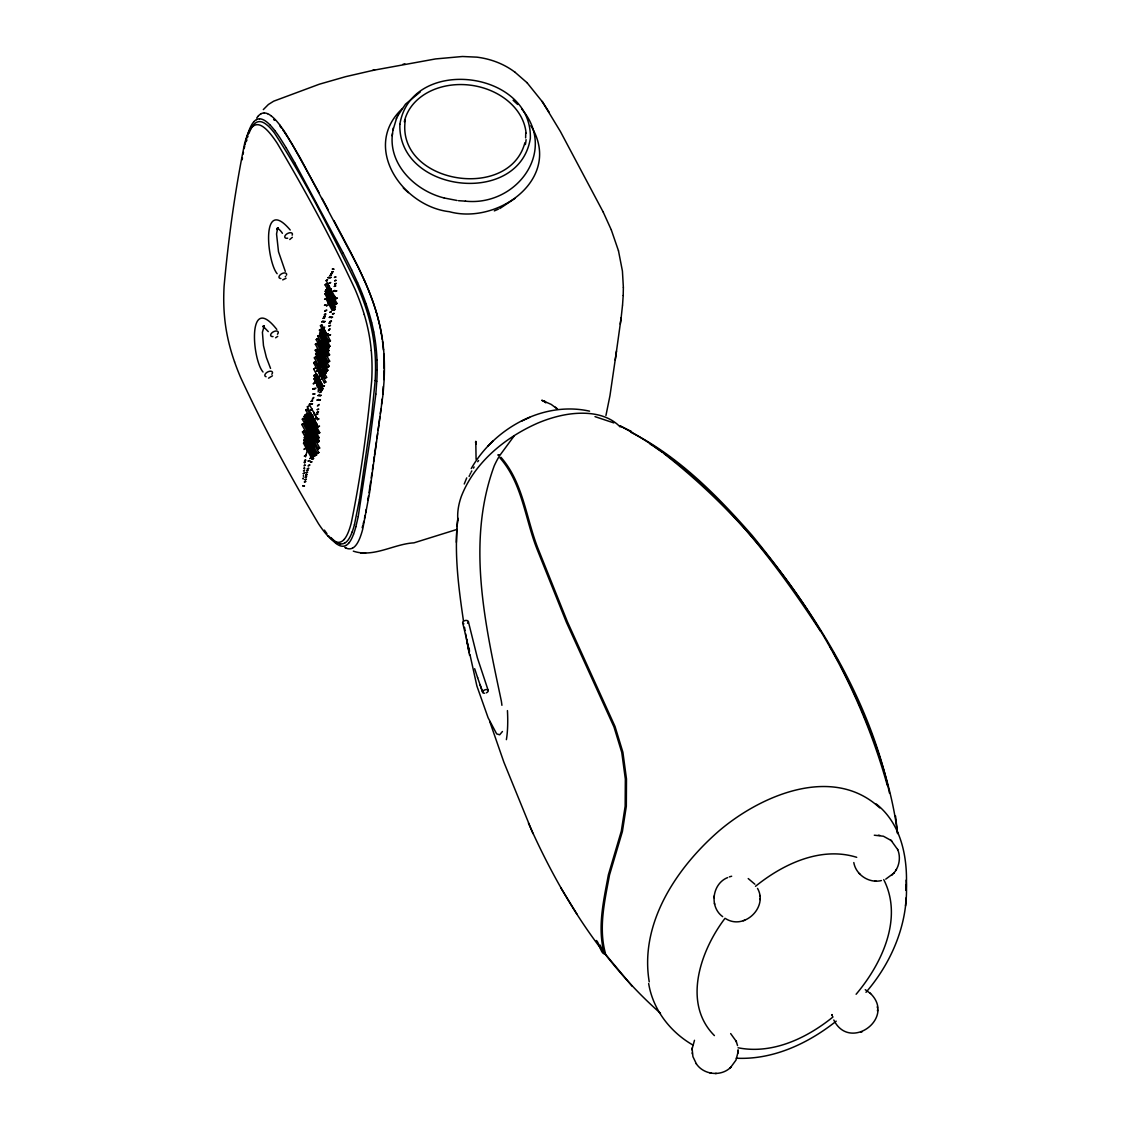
<?xml version="1.0" encoding="UTF-8"?>
<svg xmlns="http://www.w3.org/2000/svg" width="1130" height="1130" viewBox="0 0 1130 1130"><rect width="100%" height="100%" fill="white"/><g stroke="black" fill="none" stroke-linecap="round" stroke-linejoin="round"><path stroke-width="1.5" d="M384.115 368.521L384.045 360.837M692.167 1049.007L692.916 1056.621L696.419 1063.923M738.017 1051.988L738.074 1049.699M392.477 133.608C388.325 164.924 415.812 191.083 444.387 198.032M525.634 137.917L525.733 133.029M906.246 884.564L906.119 890.398C908.223 859.379 901.966 824.222 876.188 803.924M384.073 370.739L383.762 379.553M725.884 918.775C744.303 930.273 768.273 907.277 757.538 888.392M833.799 1019.995C849.689 1052.256 896.401 1017.961 870.142 993.157M865.99 992.324C892.516 961.559 909.212 921.176 906.147 880.143M759.911 899.565L759.939 898.562M877.487 1010.983L877.516 1009.966M457.029 526.594L457.876 518.232C453.978 552.485 458.498 587.021 463.47 620.921M456.379 542.315L456.774 530.323M727.607 877.6C712.211 883.674 709.103 906.91 722.677 916.642M623.195 295.453L623.365 287.387M623.195 295.537L622.545 305.029M317.092 386.912L317.587 377.547M324.621 331.683L323.237 344.678L318.067 368.154M375.174 380.598L371.643 415.501L359.453 499.587M376.784 381.347L375.838 394.073M692.182 1048.697L694.484 1040.306M730.587 1067.483L735.969 1060.138L737.989 1052.298M311.414 438.553L312.897 414.724M692.097 1049.925L692.252 1047.821M714.089 896.076L713.962 897.714M737.932 1053.188L738.074 1051.07M905.526 905.907L906.133 897.87M383.31 386.446L382.802 392.449M383.084 393.904L384.059 380.923A202.298 62.814 73.8 0 0 384.412 369.581M622.517 305.213L621.189 317.389M302.487 431.943L303.942 431.109L302.473 431.914L315.199 455.644L316.683 454.882L315.199 455.658M318.745 452.523L303.278 423.665L301.809 424.47L317.29 453.342L318.773 452.579L317.29 453.342M305.623 415.642L304.111 416.363L305.594 415.586L319.267 441.081L318.731 441.872L317.841 441.929L304.154 416.419M312.558 456.93L303.688 440.389L304.238 439.598L305.156 439.598L314.055 456.181L312.586 456.986L314.041 456.153M305.397 421.815L306.908 421.137L305.411 421.871L315.793 441.223L317.262 440.432L315.779 441.194M310.369 446.195L314.437 453.794L313.716 454.627L304.38 437.268L305.51 437.126L308.744 443.172M311.202 422.931L306.484 414.145L305.029 414.964L317.601 438.412L318.476 438.426L319.07 437.607L312.77 425.855M307.332 406.828L308.843 406.108L307.36 406.885L318.081 426.886L319.55 426.095L318.067 426.858M306.611 430.29L308.095 429.555L314.649 441.759L313.999 442.607L306.626 430.346L308.137 429.64M324.381 382.773L325.864 382.011L324.395 382.802L313.702 362.885L314.253 362.109L315.185 362.094L325.85 381.982M305.397 455.673C308.758 453.596 301.823 457.594 305.227 455.602M316.739 349.495L315.228 350.215L316.697 349.41L327.855 370.23L326.344 372.053L325.299 372.095L315.609 354.015L317.106 353.323L326.782 371.304M305.495 465.052L304.097 465.871L304.535 464.967M313.999 378.875L315.496 378.197L313.999 378.945L320.567 391.192L322.05 390.415L320.553 391.164M320.539 334.847L319.041 335.596L320.524 334.819L328.985 350.597L327.516 351.402L328.971 350.568M317.163 356.487L315.807 357.348L317.12 356.402L326.019 372.999M319.169 342.023L320.666 341.288L327.418 353.888L326.824 354.707L325.991 354.735L319.197 342.079L320.694 341.373M315.722 381.742L314.239 382.491L315.694 381.658L321.146 391.827L319.649 392.576L321.118 391.771M335.497 304.224L336.98 303.447L335.511 304.253L325.115 284.873L325.666 284.096L326.584 284.082L336.966 303.433M308.984 465.461C312.572 463.441 305.623 467.651 308.886 465.221M325.906 298.631L331.881 309.903L332.912 309.832L327.403 298.009L326.076 298.659M313.165 442.536L314.634 441.731M312.869 448.186L314.352 447.409L312.869 448.186L305.51 434.485L306.061 433.694L306.993 433.694L314.338 447.395M325.595 310.552C329.833 308.787 321.669 312.911 325.807 310.538M327.559 289.026L326.104 289.788L333.859 304.281L334.734 304.295L335.356 303.546L327.531 288.941L326.076 289.76M324.988 321.541L323.463 322.121L324.917 321.315M312.939 454.528L314.437 453.794M316.527 433.214L318.038 432.564L316.57 433.369L306.753 415.077L308.222 414.286L306.738 415.021M321.372 389.582L322.855 388.805L321.372 389.582L313.9 375.654L314.451 374.877L315.397 374.92L322.841 388.791M326.754 334.48L328.237 333.703L326.754 334.48L323.279 327.954L324.748 327.192L323.321 328.053M327.036 341.189L328.519 340.427L327.036 341.189L321.598 331.062L323.081 330.285L321.655 331.147M325.299 372.095L326.598 371.177M326.443 371.078L327.841 370.202M328.491 346.995L329.974 346.246L328.491 347.023L319.437 330.144L320.934 329.381L319.423 330.087M328.124 355.639L329.607 354.877L328.138 355.668L317.7 336.175L319.211 335.497L329.607 354.848M326.669 377.406L325.186 378.07L326.641 377.265L315.821 357.066M327.644 367.151L329.127 366.374L327.644 367.151L315.369 344.269L316.852 343.506L315.355 344.212M328.18 361.868L329.692 361.219L328.223 362.024L316.216 339.636L316.81 338.831L317.685 338.845L329.678 361.19M333.844 304.253L335.342 303.518M335.483 306.936L333.986 307.614L325.228 291.286L325.836 290.481L326.697 290.495L335.455 306.809L333.957 307.558M311.244 414.682L309.097 443.356L305.552 456.873M383.07 394.017L369.665 492.044L362.73 529.123A202.298 62.814 73.8 0 1 360.371 536.708A140.332 43.562 73.8 0 1 357.913 542.188A103.96 32.276 73.8 0 1 355.314 545.931A81.812 25.397 73.8 0 1 352.518 548.121M375.824 394.172L370.047 439.386L358.238 516.466M318.194 391.926L320.313 363.196L325.595 340.398M381.545 404.173L382.11 399.13M380.796 410.176L380.923 409.201M379.002 423.637L379.892 416.942M380.344 413.594L380.796 410.247M605.948 415.459L609.96 395.67L616.5 351.035M615.229 360.089L621.147 317.77L620.257 324.126M331.316 288.828L328.067 303.363M372.392 469.812L373.098 464.868M373.578 461.563L374.284 456.619M376.897 438.511L377.604 433.567M378.07 430.262L378.776 425.304M370.725 481.338L369.002 492.722M371.205 478.047L371.911 473.103M374.51 454.966L376.417 441.802M392.986 130.162L396.658 117.986M392.152 135.826L393.325 127.958M405.303 120.006C395.74 183.187 509.037 202.355 524.899 142.733M367.999 499.22L368.493 495.971M367.985 499.291L367.829 500.209M359.453 499.587L354.453 524.617M242.131 159.796L242.456 157.903M243.12 154.16L243.459 152.296M365.668 512.526L366.233 509.531M313.787 393.918C309.451 394.229 318.222 393.734 313.971 393.96M244.193 148.553L244.73 145.94M358.224 516.551L355.879 526.693M364.482 518.388L365.117 515.379M310.764 443.412L308.773 451.718M245.012 144.64L246.524 138.411M363.125 524.193L363.818 521.326M362.165 527.738L362.744 525.662M329.593 304.027L331.274 298.207M464.246 483.993L466.718 477.891M469.091 476.408L469.586 475.32M397.548 116.122L405.5 104.158L420.374 91.812M396.291 118.791L397.915 115.317M470.094 474.233L470.645 473.145M502.44 731.491L499.686 734.783L496.663 733.893L488.118 717.79L476.874 685.952L469.939 654.496M292.359 237.286L289.76 239.518M272.443 375.782L268.559 378.169M471.21 472.043L471.817 470.928M893.717 873.208C899.395 866.837 900.963 857.204 897.63 849.365M471.252 468.555C494.036 428.454 543.262 400.811 589.563 411.165M895.695 870.594L896.429 869.38M473.442 468.117L474.134 466.987M596.428 940.499C599.394 942.858 601.118 955.853 605.511 953.649C598.279 927.659 604.79 900.822 609.508 875.001L622.404 831.496L626.317 806.297L626.486 778.994L622.898 752.241L615.031 726.491L567.401 621.726L538.544 549.858C526.086 519.094 523.628 483.103 500.915 457.255M514.108 435.968L499.615 455.687A111.531 98.748 34.8 0 0 494.206 465.913C466.125 542.428 485.236 624.382 501.367 701.193A40.835 10.424 82.7 0 1 501.918 705.304M477.708 461.718L478.597 460.517M725.065 918.252C700.826 949.991 681.856 1002.988 714.414 1035.603M286.074 278.263L282.698 279.887M277.726 336.345L275.621 337.799M856.116 994.259C881.753 963.918 903.435 918.309 883.745 879.606M885.751 879.126L893.632 873.306M893.293 873.702L894.098 872.784M263.318 109.596L268.403 104.483L273.672 101.192L319.324 84.213L345.681 76.656L374.567 70.004M402.45 108.508C361.204 146.745 402.167 206.281 449.345 211.691C498.161 225.153 563.446 178.102 530.846 125.698M490.943 443.017L492.694 441.223L487.849 446.152M891.542 875.411L892.333 874.677M696.235 1063.669C703.538 1074.842 720.799 1076.805 730.432 1067.61M730.164 1067.864L730.898 1067.2M305.764 460.503L304.549 460.56L305.651 459.698M514.87 198.47L499.827 208.541M755.504 886.301C783.09 863.998 820.874 846.116 856.71 857.317M833.05 1016.915C806.891 1038.131 772.468 1054.601 738.074 1047.778M836.214 1021.153C808.105 1043.541 772.892 1060.025 736.266 1058.217M304.507 470.956L303.447 470.942L304.549 470.052M304.747 468.427L303.758 468.442L304.521 467.552M303.447 475.363L303.419 476.323M529.617 417.38L521.41 421.179M304.803 462.707C306.979 461.167 302.558 462 304.535 462.791M494.304 210.9L498.443 209.121M303.433 477.934L302.656 478.611L303.391 478.922M457.226 529.349L413.933 542.852C394.073 543.883 373.409 557.98 353.309 551.143M729.344 876.894L731.661 876.23M743.229 920.724L744.698 920.258M860.806 1032.142L862.289 1031.662M881.386 880.567C869.253 883.618 855.904 874.888 853.8 862.557M372.618 70.413L435.559 58.93L462.467 56.5L476.888 57.15C490.688 58.873 504.093 63.873 515.167 72.362M402.972 64.283L404.907 63.916M874.309 835.211L883.406 836.228L891.019 840.409M329.07 329.621C326.542 332.799 332.644 326.584 329.127 329.494M305.156 448.751C307.798 446.152 301.625 451.435 304.874 448.638M715.219 1073.5L716.477 1073.458M465.419 201.154C516.255 206.578 557.853 151.42 521.622 108.876M313.942 375.725L316.555 373.988L317.996 376.643M312.812 398.495C310.383 401.856 316.118 394.949 312.911 398.311M318.152 405.204C315.341 408.311 321.4 402.054 318.392 405.373M365.626 553.022L360.583 552.994M458.469 200.688L465.56 201.154M876.047 881.117L874.634 881.061M878.434 835.225L879.86 835.395M444.245 198.004L457.029 200.476M709.979 1072.921L711.349 1073.189M326.344 292.953L324.903 293.786L333.618 310.03L334.593 309.987L335.087 309.224L326.372 292.981L324.917 293.814M315.369 374.863L321.655 385.768L322.431 384.949L319.465 379.383M595.002 416.631L613.816 422.902M321.019 348.181L319.578 349.015L324.155 357.546L325.186 357.476L321.047 348.21L319.621 349.057M327.403 353.86L325.977 354.721M326.358 364.326L324.875 365.103L326.372 364.354L318.9 350.413L317.431 351.218L324.875 365.089M304.959 442.324L303.504 443.158L312.078 459.119L313.095 459.048L313.561 458.385L304.987 442.367L303.546 443.214M319.663 448.031L318.18 448.794L319.663 448.031L303.772 418.397L302.798 418.439L302.317 419.202L318.194 448.822M631.091 432.38C678.777 456.534 717.225 495.675 752.128 535.408L752.213 535.521C813.727 610.737 868.97 696.857 889.465 793.076M328.943 341.641L320.397 325.708L321.866 324.917L330.44 340.893L328.971 341.698L330.412 340.865M325.61 356.727L324.141 357.518M319.352 366.77L317.784 363.874L316.541 364.213L323.152 376.163L323.915 375.273L320.863 369.595M316.414 364.806L317.841 363.959M631.515 431.505L619.989 425.855C706.307 471.026 768.273 551.44 820.606 631.416M865.255 989.682L870.594 993.567M748.215 878.561L754.868 884.211M650.131 444.076L652.914 445.813M333.406 297.176L334.805 296.3L333.336 297.105L327.983 287.105L329.409 286.271L327.968 287.062M321.852 324.889L320.454 325.793M316.259 339.692L317.714 338.901M329.098 347.715L327.658 348.548L329.098 347.715L321.075 332.757L320.143 332.757L319.606 333.548L327.629 348.506M323.124 386.587L324.494 385.683L323.053 386.517L313.646 368.973L315.129 368.211L313.646 368.973M307.233 409.328L305.736 410.077L307.219 409.3L319.762 432.691L318.307 433.51L319.748 432.663M319.07 437.607L317.587 438.384M319.253 441.053L317.827 441.901M692.718 1044.925C670.132 1031.944 652.9 1009.486 648.662 983.524M557.655 409.215L551.2 404.399L541.75 400.232L545.592 402.407L544.335 400.981L545.861 402.789L545.14 401.602M654.228 446.717L662.053 452.141M663.437 453.186C770.081 536.284 851.144 654.92 887.304 785.421M325.256 291.328L326.725 290.523M515.012 72.221L527.103 82.773M891.217 840.579L897.757 849.675M890.511 839.986L891.74 841.017M660.485 1013.271C602.078 961.842 559.731 893.844 528.445 823.106M273.672 119.554L274.534 120.303M620.172 426.942C606.994 413.255 586.258 411.645 568.447 414.244A81.148 43.604 -28.2 0 0 537.4 423.256C504.842 437.691 474.628 462.41 461.379 496.268A124.498 66.896 -28.2 0 0 457.904 520.422M879.747 807.894C832.923 764.29 760.773 795.238 718.963 830.96C676.616 867.727 639.354 923.337 649.227 981.857M403.311 188.018L408.34 192.651M555.452 407.181L557.203 408.792M513.091 100.259L517.653 104.468M730.658 1033.583L736.082 1041.126M326.175 280.636L327.615 279.774L326.146 280.579L335.893 298.758L337.347 297.939L335.878 298.73M327.375 297.967L324.578 299.365L326.033 298.574M335.087 309.224L333.604 310.001M319.635 333.604L321.075 332.743M318.886 350.399L317.459 351.246M314.366 357.899L315.666 356.925L314.338 357.843L325.158 378.013M322.417 384.906L320.934 385.655M321.979 390.316L316.301 379.708M309.352 404.399L310.764 403.523L309.323 404.342L317.53 419.64L318.985 418.834L317.502 419.611M316.866 417.987L315.397 418.792L316.909 418.114L313.759 412.182M316.725 423.934L315.228 424.682L316.739 423.962L312.6 416.236M859.196 873.419L860.071 874.352M526.933 82.575L542.485 101.926M605.779 954.652L632.249 986.306M280 126.193L281.314 127.874M499.94 457.89C522.583 483.584 524.998 519.447 537.414 550.084L566.384 622.277L613.986 726.971L621.768 752.439L625.342 779.05L625.158 806.241L621.316 831.129L608.364 874.888C603.632 900.751 597.106 927.645 604.338 953.678C605.355 953.692 601.428 948.522 600.087 945.076M333.378 309.168L331.867 309.874M319.07 335.638L317.685 336.147M313.73 362.928L315.214 362.151M322.347 378.564L320.863 379.341L322.375 378.621L319.437 373.14M316.541 373.959L315.072 374.722M308.207 414.258L318.024 432.55M306.527 414.23L305.058 414.993M302.332 419.23L303.801 418.453M303.306 423.75L301.823 424.499M305.538 434.513L307.007 433.722M304.055 437.96L305.538 437.211M303.716 440.418L305.171 439.627M313.547 458.356L312.064 459.091M282.67 129.682L285.396 133.552M282.415 233.317L281.554 232.074C280.198 230.167 276.68 227.187 277.514 228.359L278.206 228.557C277.796 226.706 277.514 228.952 276.553 233.995L278.503 251.722L285.283 271.37M268.276 331.613L263.361 326.499L264.166 326.231L262.88 326.485L264.222 325.963L262.414 332.277L263.474 345.653L266.355 357.377L270.55 368.408M285.424 133.594L286.229 134.795M286.243 134.809L292.289 144.428M285.226 132.69L300.354 158.228M290.226 230.012C260.564 194.854 266.821 261.595 277.147 273.714M542.485 101.94L560.438 131.574L603.109 211.875M542.16 101.418L549.335 112.576M276.779 329.409C247.23 291.78 251.919 359.043 263.007 371.996M560.833 887.827L576.95 914.128M829.971 646.812L831.68 649.623M292.317 144.456L318.943 192.524M286.3 148.002L280.028 137.973A115.472 35.849 73.8 0 0 274.802 130.586M286.37 148.129L294.859 162.988M325.129 284.887L326.627 284.167M320.92 329.353L329.974 346.232M316.838 343.478L329.113 366.346M317.106 353.295L315.581 353.944M323.915 375.273L322.431 376.05M318.279 433.454L305.736 410.063M833.361 652.617L838.389 661.643M300.411 158.313L358.21 267.118M294.916 163.073L343.28 253.275M328.18 209.785L322.022 198.287M315.228 350.201L326.372 370.993M303.942 431.109L316.668 454.853M333.943 220.618L350.526 251.948M350.696 252.258L358.704 268.206M343.336 253.374L351.599 269.788M840.904 666.149C867.487 718.553 889.917 774.46 897.531 833.008M603.208 212.059L611.231 229.743M358.281 267.259L364.284 280.155M359.058 268.94L364.707 281.13M351.67 269.929L357.56 282.585M364.736 281.201L365.103 282.048M365.131 282.105L369.383 292.26M736.336 1041.733L737.551 1045.589M532.979 833.573L503.881 762.199L489.643 721.223M735.969 1040.857L736.463 1042.001M862.727 712.691L869.38 728.681M611.344 230.026L618.477 250.789M369.397 292.317L372.985 301.922M488.188 690.43L477.397 657.872L468.399 621.754M480.066 684.865L482.764 692.506L477.552 677.506M372.999 301.978L372.999 301.978A71.176 22.092 73.8 0 1 376.149 311.541L376.318 312.29M373.267 302.755L373.507 303.462M373.635 303.801L376.092 311.485M474.671 668.706L477.651 677.816M475.49 442.084L476.069 444.048L475.786 441.293L476.083 459.303M376.375 312.459L376.629 313.349M376.7 313.589L377.109 315.044A62.051 19.267 73.8 0 1 378.635 320.807M618.477 250.804L622.418 271.016L623.365 287.345M469.19 650.23L462.679 622.814M714.414 903.209L714.654 904.325M378.818 321.556L378.691 321.033A63.859 19.831 73.8 0 0 376.219 311.795M378.875 321.81L379.073 322.601M379.129 322.869L379.496 324.465A62.941 19.535 73.8 0 1 380.669 329.988L380.683 330.059M466.408 638.507L469.091 652.688M466.676 639.82L469.614 655.386M380.852 330.977L381.05 332.022M381.064 332.121L381.304 333.421M381.318 333.505L382.223 339.24M464.529 627.32L465.052 630.526M465.588 633.718L466.111 636.925M382.519 341.331L382.66 342.418M382.66 342.489L383.31 348.563M692.21 1052.835L692.337 1053.895M469.134 648.323L469.501 651.403M877.276 1006.717L877.417 1007.833M759.699 895.299L759.826 896.415M897.559 833.587L895.525 815.945M383.367 349.198L383.437 350.018M383.72 353.817L383.946 358.154M383.988 359.298L384.031 360.781M484.615 693.255A2.91 1.667 -19.9 0 1 483.174 690.939A2.91 1.667 -19.9 0 1 487.68 689.837A2.91 1.667 -19.9 0 1 486.366 692.831M463.922 623.887A2.91 1.737 -11.4 0 1 463.258 621.429A2.91 1.737 -11.4 0 1 467.439 620.667A2.91 1.737 -11.4 0 1 467.523 623.237M507.441 710.601A57.489 13.941 82.8 0 1 506.381 739.656M287.67 238.204A4.181 2.246 -28.2 0 1 284.901 236.099A4.181 2.246 -28.2 0 1 289.845 232.738A4.181 2.246 -28.2 0 1 292.147 235.167M280.876 278.503A4.181 2.246 -28.2 0 1 279.35 275.847A4.181 2.246 -28.2 0 1 284.237 272.937A4.181 2.246 -28.2 0 1 286.455 275.169M285.636 276.356A4.181 2.246 -28.2 0 1 285.24 276.737M273.022 336.571A4.181 2.246 -28.2 0 1 271.045 333.859A4.181 2.246 -28.2 0 1 276.525 330.991A4.181 2.246 -28.2 0 1 277.457 334.24M266.073 376.714A4.181 2.246 -28.2 0 1 265.705 373.465A4.181 2.246 -28.2 0 1 270.96 371.219A4.181 2.246 -28.2 0 1 271.836 374.256M404.328 121.772A61.613 48.308 8.2 0 1 467.905 84.891A61.613 48.308 8.2 0 1 526.072 133.241M526.072 139.682A61.613 48.308 8.2 0 1 525.351 144.555M234.56 361.854A67.701 21.018 73.8 0 1 231.509 352.489A60.978 18.928 73.8 0 1 229.037 343.421A60.723 18.857 73.8 0 1 227.073 334.494A66.486 20.637 73.8 0 1 225.562 325.553A79.058 24.549 73.8 0 1 224.517 316.471A100.669 31.259 73.8 0 1 223.895 307.063A136.038 42.234 73.8 0 1 223.74 297.105A196.225 60.921 73.8 0 1 224.093 286.215C228.444 238.472 234.984 190.73 244.574 143.75A196.21 60.921 73.8 0 1 246.834 136.447A136.038 42.234 73.8 0 1 249.193 131.165A100.669 31.259 73.8 0 1 251.679 127.535A79.058 24.549 73.8 0 1 254.349 125.416A66.486 20.637 73.8 0 1 257.245 124.681A60.723 18.857 73.8 0 1 260.409 125.331A60.978 18.928 73.8 0 1 263.897 127.379A67.701 21.018 73.8 0 1 267.782 130.911A83.027 25.778 73.8 0 1 272.161 136.109A112.802 35.016 73.8 0 1 277.26 143.312C305.425 190.871 331.98 239.617 355.258 289.774A102.661 31.88 73.8 0 1 357.504 295.255A83.027 25.778 73.8 0 1 361.219 305.171A67.701 21.018 73.8 0 1 364.256 314.536M234.56 361.868A83.027 25.778 73.8 0 0 238.261 371.756A102.661 31.88 73.8 0 0 240.521 377.25C263.742 427.437 290.24 476.224 318.505 523.727A112.802 35.016 73.8 0 0 323.604 530.945A83.027 25.778 73.8 0 0 327.997 536.129M327.997 536.114A67.701 21.018 73.8 0 0 331.867 539.66A60.978 18.928 73.8 0 0 335.356 541.694A60.723 18.857 73.8 0 0 338.52 542.343A66.486 20.637 73.8 0 0 341.415 541.609A79.058 24.549 73.8 0 0 344.085 539.476M344.099 539.49A100.669 31.259 73.8 0 0 346.571 535.86A136.038 42.234 73.8 0 0 348.916 530.563A196.21 60.921 73.8 0 0 351.19 523.275C360.865 476.323 367.292 428.567 371.685 380.824A196.225 60.921 73.8 0 0 372.038 369.948A136.038 42.234 73.8 0 0 371.883 359.99A100.669 31.259 73.8 0 0 371.276 350.582M371.262 350.568A79.058 24.549 73.8 0 0 370.216 341.5A66.486 20.637 73.8 0 0 368.705 332.559A60.723 18.857 73.8 0 0 366.727 323.618A60.978 18.928 73.8 0 0 364.256 314.55M375.16 380.57A198.287 61.557 73.8 0 0 375.527 369.595A137.464 42.686 73.8 0 0 375.372 359.524A101.728 31.584 73.8 0 0 374.736 350.018A79.891 24.803 73.8 0 0 373.677 340.822A67.207 20.863 73.8 0 0 372.151 331.782A61.387 19.055 73.8 0 0 370.146 322.742A61.656 19.139 73.8 0 0 367.645 313.575A68.478 21.258 73.8 0 0 364.566 304.097A83.987 26.075 73.8 0 0 360.823 294.082A114.116 35.425 73.8 0 0 356.204 283.15C330.906 232.229 305.721 180.758 274.534 133.156A83.987 26.075 73.8 0 0 270.098 127.888A68.478 21.258 73.8 0 0 266.172 124.328A61.656 19.139 73.8 0 0 262.654 122.252A61.387 19.055 73.8 0 0 259.448 121.602A67.207 20.863 73.8 0 0 256.524 122.351A79.891 24.803 73.8 0 0 253.826 124.498A101.728 31.584 73.8 0 0 251.312 128.156A137.464 42.686 73.8 0 0 248.939 133.495M354.439 524.617A198.287 61.557 73.8 0 1 352.165 532.004M352.15 531.99A137.464 42.686 73.8 0 1 349.777 537.357A101.728 31.584 73.8 0 1 347.263 541.016A79.891 24.803 73.8 0 1 344.565 543.163M344.551 543.149A67.207 20.863 73.8 0 1 341.627 543.897A61.387 19.055 73.8 0 1 338.435 543.233A61.656 19.139 73.8 0 1 334.904 541.157A68.478 21.258 73.8 0 1 330.991 537.583M246.637 140.883A198.287 61.557 73.8 0 1 246.905 139.894M247.724 137.055A198.287 61.557 73.8 0 1 248.021 136.137M270.31 125.261A84.976 26.386 73.8 0 1 274.717 130.487M270.211 125.162A69.283 21.512 73.8 0 0 266.341 121.63A62.418 19.38 73.8 0 0 262.767 119.54A62.164 19.295 73.8 0 0 259.533 118.862M256.567 119.611A68.068 21.131 73.8 0 1 259.448 118.862M253.826 121.772A80.908 25.114 73.8 0 1 256.482 119.625M253.77 121.828A103 31.979 73.8 0 0 251.284 125.472A139.117 43.194 73.8 0 0 248.882 130.868M246.566 138.312A200.575 62.277 73.8 0 1 248.84 130.939M326.966 533.671A115.472 35.849 73.8 0 1 324.395 530.097M328.802 536.044A84.976 26.386 73.8 0 0 332.093 539.843A69.283 21.512 73.8 0 0 336.076 543.474M336.175 543.544A62.418 19.38 73.8 0 0 339.636 545.578A62.164 19.295 73.8 0 0 342.884 546.242A68.068 21.131 73.8 0 0 345.837 545.508M348.577 543.332A80.908 25.114 73.8 0 1 345.921 545.479M348.647 543.276A103 31.979 73.8 0 0 351.119 539.646A139.117 43.194 73.8 0 0 353.521 534.236M355.851 526.792A200.575 62.277 73.8 0 1 353.577 534.165M377.152 370.259A200.575 62.277 73.8 0 1 376.798 381.206M376.996 360.089A139.117 43.194 73.8 0 1 377.138 370.061M376.375 350.498A103 31.979 73.8 0 1 376.982 359.891M375.301 341.218A80.908 25.114 73.8 0 1 376.347 350.272M373.776 332.093A68.068 21.131 73.8 0 1 375.259 340.978M371.77 322.954A62.164 19.295 73.8 0 1 373.719 331.825M369.242 313.66A62.418 19.38 73.8 0 1 371.699 322.686M366.134 304.041A69.283 21.512 73.8 0 1 369.171 313.406M362.32 293.871A84.976 26.386 73.8 0 1 366.049 303.801M357.645 282.754A115.472 35.849 73.8 0 1 362.25 293.659M364.368 280.339A119.116 36.979 73.8 0 1 369.072 291.427M369.157 291.653A87.519 27.177 73.8 0 1 372.957 301.767M378.818 321.273A63.308 19.662 73.8 0 1 380.838 330.327M380.895 330.596A69.029 21.428 73.8 0 1 382.434 339.664M382.477 339.918A81.812 25.397 73.8 0 1 383.564 349.17M383.593 349.41A103.96 32.276 73.8 0 1 384.214 359.001M384.242 359.213A140.332 43.562 73.8 0 1 384.398 369.397M352.447 548.149A69.029 21.428 73.8 0 1 349.495 548.855A63.308 19.662 73.8 0 1 346.19 548.149M346.091 548.107A63.859 19.831 73.8 0 1 344.777 547.471M340.483 544.236A71.176 22.092 73.8 0 1 339.975 543.77M256.736 118.057A103.96 32.276 73.8 0 1 258.375 115.896M258.445 115.839A81.812 25.397 73.8 0 1 261.171 113.706M261.256 113.678A69.029 21.428 73.8 0 1 264.208 112.972M264.293 112.986A63.308 19.662 73.8 0 1 267.513 113.678M267.612 113.72A63.859 19.831 73.8 0 1 271.158 115.853M271.257 115.924A71.176 22.092 73.8 0 1 275.212 119.568M275.325 119.667A87.519 27.177 73.8 0 1 279.816 125.02M279.901 125.133A119.116 36.979 73.8 0 1 285.141 132.577M399.865 124.328C397.704 192.764 519.249 207.214 530.337 138.425C532.484 69.975 410.939 55.54 399.865 124.328M498.104 455.023L499.248 455.009L498.118 454.938M302.769 485.815L304.436 485.971L302.769 485.815M332.404 269.11L334.07 269.251L332.418 269.025M303.264 473.597L304.789 473.046L303.278 473.555M309.465 413.792L310.976 413.213L309.465 413.792M311.131 401.39L312.657 400.839L311.131 401.348M311.033 404.314L312.544 403.707L311.033 404.272M310.708 409.893L312.219 409.314L310.708 409.893M312.812 389.017L314.338 388.48L312.826 388.988M313.321 383.748L314.832 383.169L313.335 383.677M304.436 481.973L305.933 481.366L304.436 481.945M304.902 479.742L306.414 479.162L304.916 479.671M305.227 477.241L306.71 476.606L305.241 477.171M305.75 475.123L307.233 474.487L305.764 475.052M306.159 472.792L307.671 472.213L306.159 472.75M306.64 470.574L308.165 470.052L306.64 470.532M314.366 388.819L315.892 388.296L314.295 388.734M307.346 468.795L308.871 468.286L307.36 468.724M308.193 461.068L309.719 460.517L308.193 461.068M316.499 371.064L318.01 370.485L316.499 371.064M321.697 321.81L323.208 321.231L321.697 321.81M310.086 458.399L311.612 457.876L310.086 458.356M323.124 318.279L324.649 317.7L323.124 318.279M324.522 305.354L326.033 304.775L324.536 305.284M323.872 316.57L325.369 315.934L323.9 316.499M310.51 462.297L312.035 461.746L310.524 462.269M324.451 314.521L325.977 313.985L324.465 314.451M328.039 277.782L329.55 277.175L328.053 277.754M317.106 400.119L318.589 399.483L317.12 400.091M316.457 414.428L317.982 413.919L316.471 414.357M318.053 395.67L319.536 395.034L318.067 395.599M326.429 305.806L327.912 305.171L326.443 305.721M317.064 412.464L318.561 411.829L317.078 412.379M317.233 409.682L318.759 409.131L317.248 409.639M329.226 283.093L330.751 282.542L329.226 283.051M329.762 277.895L331.26 277.26L329.776 277.825M330.087 275.395L331.599 274.788L330.101 275.367M318.9 400.359L320.412 399.78L318.9 400.359M330.85 273.728L332.361 273.149L330.864 273.686M319.804 395.839L321.301 395.232L319.818 395.768M331.697 272.189L333.209 271.61L331.697 272.189M329.339 317.431L330.836 316.824L329.339 317.403M329.918 312.332L331.429 311.725L329.946 312.247M324.522 373.62L326.019 372.985L324.55 373.55M328.943 326.019L330.469 325.44L328.943 326.019M329.084 323.18L330.596 322.601L329.084 323.138M329.918 321.626L331.443 321.047L329.918 321.626M329.014 335.469L330.511 334.833L329.014 335.469M334.508 277.429L336.034 276.892L334.508 277.401M331.118 317.657L332.644 317.149L331.132 317.587M333.463 291.003L334.989 290.481L333.463 290.961M334.649 280.805L336.175 280.254L334.664 280.72M334.325 286.413L335.85 285.89L334.339 286.328M334.706 284.011L336.217 283.432L334.706 284.011M332.503 314.027L334.014 313.448L332.503 314.027M335.342 291.413L336.867 290.834L335.356 291.37M277.514 228.839L277.288 229.56L277.514 228.839M263.375 327.121L263.389 327.192M278.107 227.822L277.344 228.246L278.107 227.822M263.912 326.401L263.05 326.443L263.912 326.401M832.245 1015.729L831.991 1014.613L832.245 1015.729"/></g></svg>
